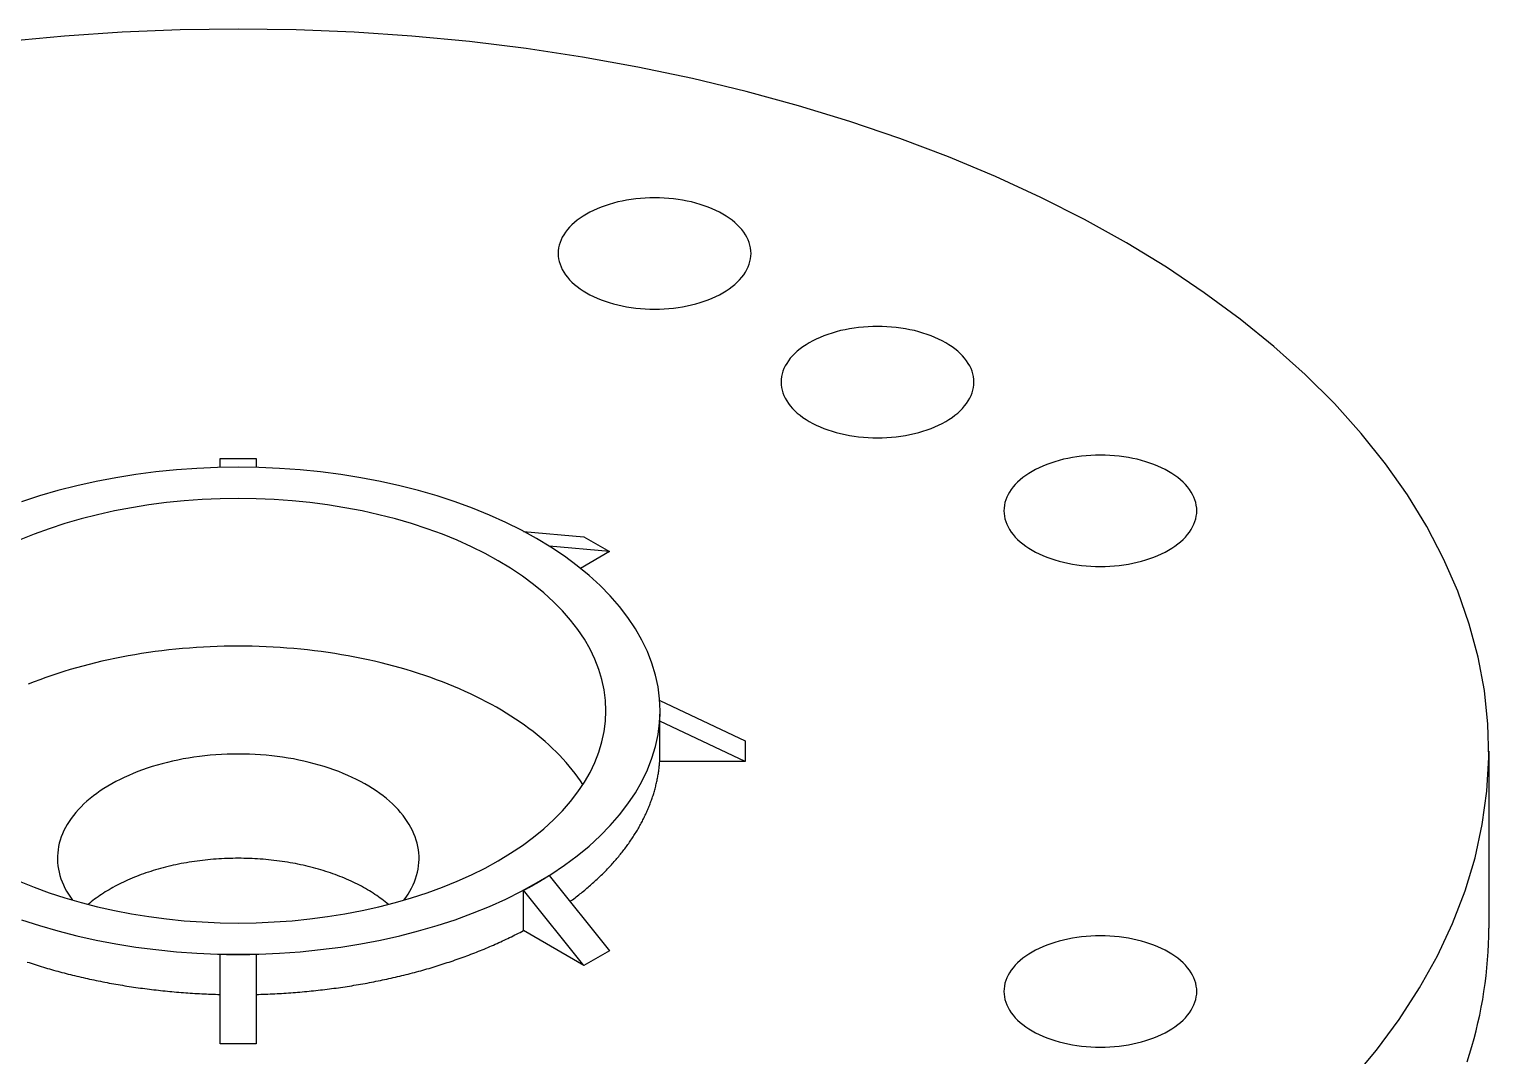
# Model space of a CAD drawing. Extents: x 1.65 to 3.9, y 4.02 to 6.12.
# Drawn here: x 3.4227 to 3.8994, y 5.6748 to 6.0102 of the extents above; entities that cross this region are included whole.
import ezdxf

# ---------------------------------------------------------------- set-up
doc = ezdxf.new("R2010")
doc.units = 0
doc.layers.add('VISIBLE_EDGES_ANSI_', color=7, linetype='CONTINUOUS')

msp = doc.modelspace()

# ---------------------------------------------------------------- linework, layer by layer
at = {"layer": 'VISIBLE_EDGES_ANSI_'}
for p, q in [((3.48506, 5.86698), (3.48506, 5.86994)), ((3.48506, 5.86994), (3.49687, 5.86994)), ((3.49687, 5.86994), (3.49687, 5.86698)), ((3.58415, 5.84611), (3.6039, 5.84434)), ((3.61225, 5.83952), (3.5925, 5.84129)), ((3.6039, 5.84434), (3.61225, 5.83952)), ((3.61225, 5.83952), (3.60274, 5.83403)), ((3.62864, 5.7909), (3.65658, 5.77773)), ((3.65658, 5.77091), (3.62864, 5.78408)), ((3.62864, 5.77091), (3.62864, 5.78408)), ((3.62876, 5.7875), (3.62876, 5.78743)), ((3.65658, 5.77773), (3.65658, 5.77091)), ((3.89943, 5.77432), (3.89943, 5.71646)), ((3.65658, 5.77091), (3.62864, 5.77091)), ((3.59249, 5.7337), (3.61225, 5.70912)), ((3.58414, 5.71571), (3.58414, 5.72888)), ((3.6039, 5.7043), (3.58414, 5.72888)), ((3.6039, 5.7043), (3.58414, 5.71571)), ((3.48506, 5.6787), (3.48506, 5.70801)), ((3.49687, 5.70801), (3.49687, 5.6787)), ((3.61225, 5.70912), (3.6039, 5.7043)), ((3.49687, 5.6787), (3.48506, 5.6787))]:
    msp.add_line(p, q, dxfattribs=at)
for points in [[(3.85448, 5.66677, 0), (3.86274, 5.67663, 0), (3.87019, 5.6867, 0), (3.87683, 5.69697, 0), (3.88264, 5.7074, 0), (3.8876, 5.71797, 0), (3.89171, 5.72867, 0), (3.89495, 5.73947, 0), (3.89731, 5.75034, 0), (3.89881, 5.76126, 0), (3.89942, 5.77221, 0), (3.89914, 5.78317, 0), (3.89799, 5.7941, 0), (3.89596, 5.80499, 0), (3.89306, 5.81582, 0), (3.88928, 5.82656, 0), (3.88465, 5.83718, 0), (3.87917, 5.84767, 0), (3.87285, 5.858, 0), (3.86571, 5.86815, 0), (3.85775, 5.8781, 0), (3.84901, 5.88783, 0), (3.83949, 5.8973, 0), (3.82922, 5.90652, 0), (3.81822, 5.91545, 0), (3.80651, 5.92407, 0), (3.79413, 5.93237, 0), (3.78108, 5.94033, 0), (3.76742, 5.94793, 0), (3.75315, 5.95515, 0), (3.73832, 5.96199, 0), (3.72296, 5.96842, 0), (3.70709, 5.97443, 0), (3.69076, 5.98001, 0), (3.674, 5.98515, 0), (3.65684, 5.98983, 0), (3.63932, 5.99404, 0), (3.62149, 5.99778, 0), (3.60337, 6.00104, 0), (3.58501, 6.00381, 0), (3.56645, 6.00609, 0), (3.54772, 6.00786, 0), (3.52887, 6.00913, 0), (3.50994, 6.00989, 0), (3.49097, 6.01015, 0), (3.472, 6.00989, 0), (3.45306, 6.00913, 0), (3.43422, 6.00786, 0), (3.41549, 6.00609, 0)], [(3.59546, 5.9369, 0), (3.5955, 5.936, 0), (3.59562, 5.93511, 0), (3.5958, 5.93423, 0), (3.59607, 5.93335, 0), (3.59641, 5.93248, 0), (3.59682, 5.93162, 0), (3.59731, 5.93077, 0), (3.59786, 5.92994, 0), (3.59849, 5.92912, 0), (3.59918, 5.92832, 0), (3.59995, 5.92755, 0), (3.60077, 5.92679, 0), (3.60166, 5.92606, 0), (3.60261, 5.92536, 0), (3.60362, 5.92468, 0), (3.60469, 5.92404, 0), (3.60581, 5.92342, 0), (3.60698, 5.92284, 0), (3.6082, 5.92229, 0), (3.60946, 5.92178, 0), (3.61077, 5.9213, 0), (3.61211, 5.92086, 0), (3.61349, 5.92046, 0), (3.61491, 5.9201, 0), (3.61635, 5.91977, 0), (3.61782, 5.91949, 0), (3.61931, 5.91926, 0), (3.62082, 5.91906, 0), (3.62234, 5.91891, 0), (3.62387, 5.9188, 0), (3.62541, 5.91873, 0), (3.62696, 5.91871, 0), (3.62851, 5.91873, 0), (3.63005, 5.9188, 0), (3.63158, 5.91891, 0), (3.6331, 5.91906, 0), (3.63461, 5.91926, 0), (3.6361, 5.91949, 0), (3.63757, 5.91977, 0), (3.63901, 5.9201, 0), (3.64043, 5.92046, 0), (3.64181, 5.92086, 0), (3.64315, 5.9213, 0), (3.64446, 5.92178, 0), (3.64572, 5.92229, 0), (3.64694, 5.92284, 0), (3.64811, 5.92342, 0), (3.64923, 5.92404, 0), (3.6503, 5.92468, 0), (3.65131, 5.92536, 0), (3.65226, 5.92606, 0), (3.65315, 5.92679, 0), (3.65398, 5.92755, 0), (3.65474, 5.92832, 0), (3.65543, 5.92912, 0), (3.65606, 5.92994, 0), (3.65662, 5.93077, 0), (3.6571, 5.93162, 0), (3.65751, 5.93248, 0), (3.65785, 5.93335, 0), (3.65812, 5.93423, 0), (3.6583, 5.93511, 0), (3.65842, 5.936, 0), (3.65846, 5.9369, 0), (3.65842, 5.93779, 0), (3.6583, 5.93868, 0), (3.65812, 5.93956, 0), (3.65785, 5.94044, 0), (3.65751, 5.94131, 0), (3.6571, 5.94217, 0), (3.65662, 5.94302, 0), (3.65606, 5.94385, 0), (3.65543, 5.94467, 0), (3.65474, 5.94547, 0), (3.65398, 5.94624, 0), (3.65315, 5.947, 0), (3.65226, 5.94773, 0), (3.65131, 5.94843, 0), (3.6503, 5.94911, 0), (3.64923, 5.94975, 0), (3.64811, 5.95037, 0), (3.64694, 5.95095, 0), (3.64572, 5.9515, 0), (3.64446, 5.95202, 0), (3.64315, 5.95249, 0), (3.64181, 5.95293, 0), (3.64043, 5.95333, 0), (3.63901, 5.9537, 0), (3.63757, 5.95402, 0), (3.6361, 5.9543, 0), (3.63461, 5.95454, 0), (3.6331, 5.95473, 0), (3.63158, 5.95488, 0), (3.63005, 5.95499, 0), (3.62851, 5.95506, 0), (3.62696, 5.95508, 0), (3.62541, 5.95506, 0), (3.62387, 5.95499, 0), (3.62234, 5.95488, 0), (3.62082, 5.95473, 0), (3.61931, 5.95454, 0), (3.61782, 5.9543, 0), (3.61635, 5.95402, 0), (3.61491, 5.9537, 0), (3.61349, 5.95333, 0), (3.61211, 5.95293, 0), (3.61077, 5.95249, 0), (3.60946, 5.95202, 0), (3.6082, 5.9515, 0), (3.60698, 5.95095, 0), (3.60581, 5.95037, 0), (3.60469, 5.94975, 0), (3.60362, 5.94911, 0), (3.60261, 5.94843, 0), (3.60166, 5.94773, 0), (3.60077, 5.947, 0), (3.59995, 5.94624, 0), (3.59918, 5.94547, 0), (3.59849, 5.94467, 0), (3.59786, 5.94385, 0), (3.59731, 5.94302, 0), (3.59682, 5.94217, 0), (3.59641, 5.94131, 0), (3.59607, 5.94044, 0), (3.5958, 5.93956, 0), (3.59562, 5.93868, 0), (3.5955, 5.93779, 0), (3.59546, 5.9369, 0)], [(3.66826, 5.89487, 0), (3.6683, 5.89397, 0), (3.66841, 5.89308, 0), (3.6686, 5.8922, 0), (3.66887, 5.89132, 0), (3.66921, 5.89045, 0), (3.66962, 5.88959, 0), (3.6701, 5.88874, 0), (3.67066, 5.88791, 0), (3.67129, 5.88709, 0), (3.67198, 5.88629, 0), (3.67274, 5.88552, 0), (3.67357, 5.88476, 0), (3.67446, 5.88403, 0), (3.67541, 5.88333, 0), (3.67642, 5.88265, 0), (3.67749, 5.88201, 0), (3.67861, 5.88139, 0), (3.67978, 5.88081, 0), (3.681, 5.88026, 0), (3.68226, 5.87975, 0), (3.68357, 5.87927, 0), (3.68491, 5.87883, 0), (3.68629, 5.87843, 0), (3.68771, 5.87807, 0), (3.68915, 5.87774, 0), (3.69062, 5.87746, 0), (3.69211, 5.87723, 0), (3.69361, 5.87703, 0), (3.69514, 5.87688, 0), (3.69667, 5.87677, 0), (3.69821, 5.8767, 0), (3.69976, 5.87668, 0), (3.7013, 5.8767, 0), (3.70285, 5.87677, 0), (3.70438, 5.87688, 0), (3.7059, 5.87703, 0), (3.70741, 5.87723, 0), (3.7089, 5.87746, 0), (3.71037, 5.87774, 0), (3.71181, 5.87807, 0), (3.71323, 5.87843, 0), (3.71461, 5.87883, 0), (3.71595, 5.87927, 0), (3.71726, 5.87975, 0), (3.71852, 5.88026, 0), (3.71974, 5.88081, 0), (3.72091, 5.88139, 0), (3.72203, 5.88201, 0), (3.7231, 5.88265, 0), (3.72411, 5.88333, 0), (3.72506, 5.88403, 0), (3.72595, 5.88476, 0), (3.72677, 5.88552, 0), (3.72754, 5.88629, 0), (3.72823, 5.88709, 0), (3.72886, 5.88791, 0), (3.72941, 5.88874, 0), (3.7299, 5.88959, 0), (3.73031, 5.89045, 0), (3.73065, 5.89132, 0), (3.73091, 5.8922, 0), (3.7311, 5.89308, 0), (3.73122, 5.89397, 0), (3.73125, 5.89487, 0), (3.73122, 5.89576, 0), (3.7311, 5.89665, 0), (3.73091, 5.89753, 0), (3.73065, 5.89841, 0), (3.73031, 5.89928, 0), (3.7299, 5.90014, 0), (3.72941, 5.90099, 0), (3.72886, 5.90182, 0), (3.72823, 5.90264, 0), (3.72754, 5.90344, 0), (3.72677, 5.90421, 0), (3.72595, 5.90497, 0), (3.72506, 5.9057, 0), (3.72411, 5.9064, 0), (3.7231, 5.90708, 0), (3.72203, 5.90772, 0), (3.72091, 5.90834, 0), (3.71974, 5.90892, 0), (3.71852, 5.90947, 0), (3.71726, 5.90999, 0), (3.71595, 5.91046, 0), (3.71461, 5.9109, 0), (3.71323, 5.9113, 0), (3.71181, 5.91167, 0), (3.71037, 5.91199, 0), (3.7089, 5.91227, 0), (3.70741, 5.91251, 0), (3.7059, 5.9127, 0), (3.70438, 5.91285, 0), (3.70285, 5.91296, 0), (3.7013, 5.91303, 0), (3.69976, 5.91305, 0), (3.69821, 5.91303, 0), (3.69667, 5.91296, 0), (3.69514, 5.91285, 0), (3.69361, 5.9127, 0), (3.69211, 5.91251, 0), (3.69062, 5.91227, 0), (3.68915, 5.91199, 0), (3.68771, 5.91167, 0), (3.68629, 5.9113, 0), (3.68491, 5.9109, 0), (3.68357, 5.91046, 0), (3.68226, 5.90999, 0), (3.681, 5.90947, 0), (3.67978, 5.90892, 0), (3.67861, 5.90834, 0), (3.67749, 5.90772, 0), (3.67642, 5.90708, 0), (3.67541, 5.9064, 0), (3.67446, 5.9057, 0), (3.67357, 5.90497, 0), (3.67274, 5.90421, 0), (3.67198, 5.90344, 0), (3.67129, 5.90264, 0), (3.67066, 5.90182, 0), (3.6701, 5.90099, 0), (3.66962, 5.90014, 0), (3.66921, 5.89928, 0), (3.66887, 5.89841, 0), (3.6686, 5.89753, 0), (3.66841, 5.89665, 0), (3.6683, 5.89576, 0), (3.66826, 5.89487, 0)], [(3.74106, 5.85284, 0), (3.7411, 5.85194, 0), (3.74121, 5.85105, 0), (3.7414, 5.85017, 0), (3.74167, 5.84929, 0), (3.74201, 5.84842, 0), (3.74242, 5.84756, 0), (3.7429, 5.84671, 0), (3.74346, 5.84588, 0), (3.74409, 5.84506, 0), (3.74478, 5.84426, 0), (3.74554, 5.84349, 0), (3.74637, 5.84273, 0), (3.74726, 5.842, 0), (3.74821, 5.8413, 0), (3.74922, 5.84062, 0), (3.75029, 5.83998, 0), (3.75141, 5.83936, 0), (3.75258, 5.83878, 0), (3.7538, 5.83823, 0), (3.75506, 5.83772, 0), (3.75637, 5.83724, 0), (3.75771, 5.8368, 0), (3.75909, 5.8364, 0), (3.7605, 5.83604, 0), (3.76195, 5.83571, 0), (3.76341, 5.83543, 0), (3.7649, 5.8352, 0), (3.76641, 5.835, 0), (3.76794, 5.83485, 0), (3.76947, 5.83474, 0), (3.77101, 5.83467, 0), (3.77256, 5.83465, 0), (3.7741, 5.83467, 0), (3.77564, 5.83474, 0), (3.77718, 5.83485, 0), (3.7787, 5.835, 0), (3.78021, 5.8352, 0), (3.7817, 5.83543, 0), (3.78317, 5.83571, 0), (3.78461, 5.83604, 0), (3.78602, 5.8364, 0), (3.7874, 5.8368, 0), (3.78875, 5.83724, 0), (3.79006, 5.83772, 0), (3.79132, 5.83823, 0), (3.79254, 5.83878, 0), (3.79371, 5.83936, 0), (3.79483, 5.83998, 0), (3.79589, 5.84062, 0), (3.7969, 5.8413, 0), (3.79786, 5.842, 0), (3.79875, 5.84273, 0), (3.79957, 5.84349, 0), (3.80033, 5.84426, 0), (3.80103, 5.84506, 0), (3.80166, 5.84588, 0), (3.80221, 5.84671, 0), (3.8027, 5.84756, 0), (3.80311, 5.84842, 0), (3.80345, 5.84929, 0), (3.80371, 5.85017, 0), (3.8039, 5.85105, 0), (3.80402, 5.85194, 0), (3.80405, 5.85284, 0), (3.80402, 5.85373, 0), (3.8039, 5.85462, 0), (3.80371, 5.8555, 0), (3.80345, 5.85638, 0), (3.80311, 5.85725, 0), (3.8027, 5.85811, 0), (3.80221, 5.85896, 0), (3.80166, 5.85979, 0), (3.80103, 5.86061, 0), (3.80033, 5.86141, 0), (3.79957, 5.86218, 0), (3.79875, 5.86294, 0), (3.79786, 5.86367, 0), (3.7969, 5.86437, 0), (3.79589, 5.86505, 0), (3.79483, 5.86569, 0), (3.79371, 5.86631, 0), (3.79254, 5.86689, 0), (3.79132, 5.86744, 0), (3.79006, 5.86796, 0), (3.78875, 5.86843, 0), (3.7874, 5.86887, 0), (3.78602, 5.86927, 0), (3.78461, 5.86964, 0), (3.78317, 5.86996, 0), (3.7817, 5.87024, 0), (3.78021, 5.87047, 0), (3.7787, 5.87067, 0), (3.77718, 5.87082, 0), (3.77564, 5.87093, 0), (3.7741, 5.871, 0), (3.77256, 5.87102, 0), (3.77101, 5.871, 0), (3.76947, 5.87093, 0), (3.76794, 5.87082, 0), (3.76641, 5.87067, 0), (3.7649, 5.87047, 0), (3.76341, 5.87024, 0), (3.76195, 5.86996, 0), (3.7605, 5.86964, 0), (3.75909, 5.86927, 0), (3.75771, 5.86887, 0), (3.75637, 5.86843, 0), (3.75506, 5.86796, 0), (3.7538, 5.86744, 0), (3.75258, 5.86689, 0), (3.75141, 5.86631, 0), (3.75029, 5.86569, 0), (3.74922, 5.86505, 0), (3.74821, 5.86437, 0), (3.74726, 5.86367, 0), (3.74637, 5.86294, 0), (3.74554, 5.86218, 0), (3.74478, 5.86141, 0), (3.74409, 5.86061, 0), (3.74346, 5.85979, 0), (3.7429, 5.85896, 0), (3.74242, 5.85811, 0), (3.74201, 5.85725, 0), (3.74167, 5.85638, 0), (3.7414, 5.8555, 0), (3.74121, 5.85462, 0), (3.7411, 5.85373, 0), (3.74106, 5.85284, 0)], [(3.42013, 5.71926, 0), (3.42601, 5.71734, 0), (3.43205, 5.71558, 0), (3.43824, 5.714, 0), (3.44455, 5.71259, 0), (3.45097, 5.71137, 0), (3.45749, 5.71033, 0), (3.46408, 5.70947, 0), (3.47075, 5.7088, 0), (3.47746, 5.70833, 0), (3.48421, 5.70804, 0), (3.49097, 5.70794, 0), (3.49773, 5.70804, 0), (3.50447, 5.70833, 0), (3.51119, 5.7088, 0), (3.51785, 5.70947, 0), (3.52445, 5.71033, 0), (3.53097, 5.71137, 0), (3.53739, 5.71259, 0), (3.5437, 5.714, 0), (3.54988, 5.71558, 0), (3.55592, 5.71734, 0), (3.56181, 5.71926, 0), (3.56752, 5.72135, 0), (3.57305, 5.7236, 0), (3.57838, 5.726, 0), (3.58351, 5.72855, 0), (3.5884, 5.73125, 0), (3.59307, 5.73407, 0), (3.59748, 5.73703, 0), (3.60165, 5.74011, 0), (3.60554, 5.7433, 0), (3.60916, 5.7466, 0), (3.61249, 5.75, 0), (3.61553, 5.75349, 0), (3.61827, 5.75705, 0), (3.62071, 5.7607, 0), (3.62283, 5.76441, 0), (3.62463, 5.76817, 0), (3.62611, 5.77198, 0), (3.62727, 5.77583, 0), (3.6281, 5.7797, 0), (3.6286, 5.7836, 0), (3.62876, 5.7875, 0), (3.6286, 5.7914, 0), (3.6281, 5.7953, 0), (3.62727, 5.79917, 0), (3.62611, 5.80302, 0), (3.62463, 5.80683, 0), (3.62283, 5.81059, 0), (3.62071, 5.8143, 0), (3.61827, 5.81794, 0), (3.61553, 5.82151, 0), (3.61249, 5.825, 0), (3.60916, 5.8284, 0), (3.60554, 5.8317, 0), (3.60165, 5.83489, 0), (3.59748, 5.83797, 0), (3.59307, 5.84093, 0), (3.5884, 5.84375, 0), (3.58351, 5.84645, 0), (3.57838, 5.849, 0), (3.57305, 5.8514, 0), (3.56752, 5.85365, 0), (3.56181, 5.85574, 0), (3.55592, 5.85766, 0), (3.54988, 5.85942, 0), (3.5437, 5.861, 0), (3.53739, 5.86241, 0), (3.53097, 5.86363, 0), (3.52445, 5.86467, 0), (3.51785, 5.86553, 0), (3.51119, 5.86619, 0), (3.50447, 5.86667, 0), (3.49773, 5.86696, 0), (3.49097, 5.86706, 0), (3.48421, 5.86696, 0), (3.47746, 5.86667, 0), (3.47075, 5.86619, 0), (3.46408, 5.86553, 0), (3.45749, 5.86467, 0), (3.45097, 5.86363, 0), (3.44455, 5.86241, 0), (3.43824, 5.861, 0), (3.43205, 5.85942, 0), (3.42601, 5.85766, 0), (3.42013, 5.85574, 0)], [(3.41944, 5.73182, 0), (3.42426, 5.72986, 0), (3.42923, 5.72804, 0), (3.43436, 5.72636, 0), (3.43963, 5.72483, 0), (3.44502, 5.72345, 0), (3.45051, 5.72222, 0), (3.45611, 5.72116, 0), (3.46179, 5.72025, 0), (3.46754, 5.7195, 0), (3.47335, 5.71892, 0), (3.4792, 5.71851, 0), (3.48508, 5.71826, 0), (3.49097, 5.71817, 0), (3.49686, 5.71826, 0), (3.50274, 5.71851, 0), (3.50859, 5.71892, 0), (3.51439, 5.7195, 0), (3.52014, 5.72025, 0), (3.52582, 5.72116, 0), (3.53142, 5.72222, 0), (3.53692, 5.72345, 0), (3.54231, 5.72483, 0), (3.54757, 5.72636, 0), (3.5527, 5.72804, 0), (3.55768, 5.72986, 0), (3.5625, 5.73182, 0), (3.56714, 5.73391, 0), (3.57161, 5.73613, 0), (3.57588, 5.73848, 0), (3.57994, 5.74094, 0), (3.58379, 5.74352, 0), (3.58742, 5.7462, 0), (3.59081, 5.74898, 0), (3.59396, 5.75186, 0), (3.59687, 5.75482, 0), (3.59952, 5.75786, 0), (3.60191, 5.76097, 0), (3.60403, 5.76414, 0), (3.60588, 5.76738, 0), (3.60745, 5.77065, 0), (3.60874, 5.77397, 0), (3.60975, 5.77733, 0), (3.61047, 5.7807, 0), (3.6109, 5.7841, 0), (3.61105, 5.7875, 0), (3.6109, 5.7909, 0), (3.61047, 5.7943, 0), (3.60975, 5.79767, 0), (3.60874, 5.80102, 0), (3.60745, 5.80434, 0), (3.60588, 5.80762, 0), (3.60403, 5.81086, 0), (3.60191, 5.81403, 0), (3.59952, 5.81714, 0), (3.59687, 5.82018, 0), (3.59396, 5.82314, 0), (3.59081, 5.82602, 0), (3.58742, 5.8288, 0), (3.58379, 5.83148, 0), (3.57994, 5.83406, 0), (3.57588, 5.83652, 0), (3.57161, 5.83887, 0), (3.56714, 5.84109, 0), (3.5625, 5.84318, 0), (3.55768, 5.84514, 0), (3.5527, 5.84696, 0), (3.54757, 5.84864, 0), (3.54231, 5.85017, 0), (3.53692, 5.85155, 0), (3.53142, 5.85277, 0), (3.52582, 5.85384, 0), (3.52014, 5.85475, 0), (3.51439, 5.8555, 0), (3.50859, 5.85608, 0), (3.50274, 5.85649, 0), (3.49686, 5.85674, 0), (3.49097, 5.85683, 0), (3.48508, 5.85674, 0), (3.4792, 5.85649, 0), (3.47335, 5.85608, 0), (3.46754, 5.8555, 0), (3.46179, 5.85475, 0), (3.45611, 5.85384, 0), (3.45051, 5.85277, 0), (3.44502, 5.85155, 0), (3.43963, 5.85017, 0), (3.43436, 5.84864, 0), (3.42923, 5.84696, 0), (3.42426, 5.84514, 0), (3.41944, 5.84318, 0)], [(3.60355, 5.76339, 0), (3.60274, 5.76462, 0), (3.60188, 5.76584, 0), (3.60099, 5.76705, 0), (3.60006, 5.76825, 0), (3.59908, 5.76945, 0), (3.59807, 5.77063, 0), (3.59702, 5.77179, 0), (3.59593, 5.77295, 0), (3.59481, 5.7741, 0), (3.59364, 5.77523, 0), (3.59244, 5.77635, 0), (3.5912, 5.77745, 0), (3.58993, 5.77855, 0), (3.58862, 5.77962, 0), (3.58728, 5.78069, 0), (3.5859, 5.78174, 0), (3.58448, 5.78277, 0), (3.58303, 5.78379, 0), (3.58155, 5.78479, 0), (3.58004, 5.78577, 0), (3.5785, 5.78674, 0), (3.57692, 5.78769, 0), (3.57531, 5.78863, 0), (3.57367, 5.78954, 0), (3.572, 5.79044, 0), (3.57031, 5.79132, 0), (3.56858, 5.79218, 0), (3.56682, 5.79302, 0), (3.56504, 5.79385, 0), (3.56324, 5.79465, 0), (3.5614, 5.79543, 0), (3.55954, 5.79619, 0), (3.55766, 5.79693, 0), (3.55575, 5.79766, 0), (3.55382, 5.79835, 0), (3.55186, 5.79903, 0), (3.54988, 5.79969, 0), (3.54789, 5.80033, 0), (3.54587, 5.80094, 0), (3.54383, 5.80153, 0), (3.54177, 5.8021, 0), (3.5397, 5.80264, 0), (3.5376, 5.80317, 0), (3.53549, 5.80367, 0), (3.53337, 5.80414, 0), (3.53123, 5.8046, 0), (3.52907, 5.80503, 0), (3.5269, 5.80543, 0), (3.52472, 5.80581, 0), (3.52252, 5.80617, 0), (3.52032, 5.80651, 0), (3.5181, 5.80682, 0), (3.51587, 5.8071, 0), (3.51364, 5.80736, 0), (3.51139, 5.8076, 0), (3.50914, 5.80781, 0), (3.50689, 5.808, 0), (3.50462, 5.80816, 0), (3.50235, 5.8083, 0), (3.50008, 5.80841, 0), (3.49781, 5.8085, 0), (3.49553, 5.80856, 0), (3.49325, 5.8086, 0), (3.49097, 5.80861, 0), (3.48869, 5.8086, 0), (3.48641, 5.80856, 0), (3.48413, 5.8085, 0), (3.48185, 5.80841, 0), (3.47958, 5.8083, 0), (3.47731, 5.80816, 0), (3.47505, 5.808, 0), (3.47279, 5.80781, 0), (3.47054, 5.8076, 0), (3.4683, 5.80736, 0), (3.46606, 5.8071, 0), (3.46383, 5.80682, 0), (3.46162, 5.80651, 0), (3.45941, 5.80617, 0), (3.45722, 5.80581, 0), (3.45503, 5.80543, 0), (3.45286, 5.80503, 0), (3.45071, 5.8046, 0), (3.44857, 5.80414, 0), (3.44644, 5.80367, 0), (3.44433, 5.80317, 0), (3.44224, 5.80264, 0), (3.44016, 5.8021, 0), (3.4381, 5.80153, 0), (3.43607, 5.80094, 0), (3.43405, 5.80033, 0), (3.43205, 5.79969, 0), (3.43007, 5.79903, 0), (3.42812, 5.79835, 0), (3.42619, 5.79766, 0), (3.42428, 5.79693, 0), (3.42239, 5.79619, 0)], [(3.62864, 5.78408, 0), (3.62864, 5.78411, 0), (3.62864, 5.78414, 0), (3.62864, 5.78416, 0), (3.62864, 5.78419, 0), (3.62865, 5.78421, 0), (3.62865, 5.78424, 0), (3.62865, 5.78426, 0), (3.62865, 5.78429, 0), (3.62865, 5.78432, 0), (3.62866, 5.78434, 0), (3.62866, 5.78437, 0), (3.62866, 5.78439, 0), (3.62866, 5.78442, 0), (3.62866, 5.78445, 0), (3.62866, 5.78447, 0), (3.62867, 5.7845, 0), (3.62867, 5.78452, 0), (3.62867, 5.78455, 0), (3.62867, 5.78457, 0), (3.62867, 5.7846, 0), (3.62867, 5.78463, 0), (3.62868, 5.78465, 0), (3.62868, 5.78468, 0), (3.62868, 5.7847, 0), (3.62868, 5.78473, 0), (3.62868, 5.78476, 0), (3.62868, 5.78478, 0), (3.62869, 5.78481, 0), (3.62869, 5.78483, 0), (3.62869, 5.78486, 0), (3.62869, 5.78488, 0), (3.62869, 5.78491, 0), (3.62869, 5.78494, 0), (3.62869, 5.78496, 0), (3.6287, 5.78499, 0), (3.6287, 5.78501, 0), (3.6287, 5.78504, 0), (3.6287, 5.78507, 0), (3.6287, 5.78509, 0), (3.6287, 5.78512, 0), (3.6287, 5.78514, 0), (3.62871, 5.78517, 0), (3.62871, 5.7852, 0), (3.62871, 5.78522, 0), (3.62871, 5.78525, 0), (3.62871, 5.78527, 0), (3.62871, 5.7853, 0), (3.62871, 5.78533, 0), (3.62871, 5.78535, 0), (3.62872, 5.78538, 0), (3.62872, 5.7854, 0), (3.62872, 5.78543, 0), (3.62872, 5.78546, 0), (3.62872, 5.78548, 0), (3.62872, 5.78551, 0), (3.62872, 5.78554, 0), (3.62872, 5.78556, 0), (3.62872, 5.78559, 0), (3.62873, 5.78561, 0), (3.62873, 5.78564, 0), (3.62873, 5.78567, 0), (3.62873, 5.78569, 0), (3.62873, 5.78572, 0), (3.62873, 5.78574, 0), (3.62873, 5.78577, 0), (3.62873, 5.7858, 0), (3.62873, 5.78582, 0), (3.62873, 5.78585, 0), (3.62874, 5.78588, 0), (3.62874, 5.7859, 0), (3.62874, 5.78593, 0), (3.62874, 5.78595, 0), (3.62874, 5.78598, 0), (3.62874, 5.78601, 0), (3.62874, 5.78603, 0), (3.62874, 5.78606, 0), (3.62874, 5.78609, 0), (3.62874, 5.78611, 0), (3.62874, 5.78614, 0), (3.62874, 5.78616, 0), (3.62875, 5.78619, 0), (3.62875, 5.78622, 0), (3.62875, 5.78624, 0), (3.62875, 5.78627, 0), (3.62875, 5.7863, 0), (3.62875, 5.78632, 0), (3.62875, 5.78635, 0), (3.62875, 5.78637, 0), (3.62875, 5.7864, 0), (3.62875, 5.78643, 0), (3.62875, 5.78645, 0), (3.62875, 5.78648, 0), (3.62875, 5.78651, 0), (3.62875, 5.78653, 0), (3.62875, 5.78656, 0), (3.62875, 5.78659, 0), (3.62876, 5.78661, 0), (3.62876, 5.78664, 0), (3.62876, 5.78667, 0), (3.62876, 5.78669, 0), (3.62876, 5.78672, 0), (3.62876, 5.78674, 0), (3.62876, 5.78677, 0), (3.62876, 5.7868, 0), (3.62876, 5.78682, 0), (3.62876, 5.78685, 0), (3.62876, 5.78688, 0), (3.62876, 5.7869, 0), (3.62876, 5.78693, 0), (3.62876, 5.78696, 0), (3.62876, 5.78698, 0), (3.62876, 5.78701, 0), (3.62876, 5.78704, 0), (3.62876, 5.78706, 0), (3.62876, 5.78709, 0), (3.62876, 5.78712, 0), (3.62876, 5.78714, 0), (3.62876, 5.78717, 0), (3.62876, 5.7872, 0), (3.62876, 5.78722, 0), (3.62876, 5.78725, 0), (3.62876, 5.78728, 0), (3.62876, 5.7873, 0), (3.62876, 5.78733, 0), (3.62876, 5.78735, 0), (3.62876, 5.78738, 0), (3.62876, 5.78741, 0), (3.62876, 5.78743, 0)], [(3.54506, 5.72561, 0), (3.54577, 5.72658, 0), (3.54643, 5.72757, 0), (3.54703, 5.72857, 0), (3.54758, 5.72957, 0), (3.54807, 5.73059, 0), (3.54851, 5.73162, 0), (3.54889, 5.73265, 0), (3.54922, 5.73369, 0), (3.54949, 5.73473, 0), (3.54971, 5.73578, 0), (3.54987, 5.73684, 0), (3.54997, 5.73789, 0), (3.55002, 5.73895, 0), (3.55001, 5.74, 0), (3.54994, 5.74106, 0), (3.54982, 5.74211, 0), (3.54964, 5.74317, 0), (3.5494, 5.74421, 0), (3.54911, 5.74526, 0), (3.54876, 5.74629, 0), (3.54836, 5.74732, 0), (3.5479, 5.74835, 0), (3.54738, 5.74936, 0), (3.54681, 5.75037, 0), (3.54619, 5.75136, 0), (3.54552, 5.75234, 0), (3.54479, 5.75331, 0), (3.54401, 5.75427, 0), (3.54318, 5.75521, 0), (3.5423, 5.75614, 0), (3.54137, 5.75705, 0), (3.5404, 5.75794, 0), (3.53937, 5.75881, 0), (3.5383, 5.75967, 0), (3.53718, 5.76051, 0), (3.53602, 5.76132, 0), (3.53482, 5.76212, 0), (3.53357, 5.76289, 0), (3.53228, 5.76364, 0), (3.53095, 5.76437, 0), (3.52959, 5.76508, 0), (3.52818, 5.76575, 0), (3.52675, 5.76641, 0), (3.52527, 5.76703, 0), (3.52377, 5.76763, 0), (3.52223, 5.76821, 0), (3.52066, 5.76875, 0), (3.51907, 5.76927, 0), (3.51744, 5.76976, 0), (3.51579, 5.77022, 0), (3.51412, 5.77065, 0), (3.51243, 5.77105, 0), (3.51071, 5.77141, 0), (3.50898, 5.77175, 0), (3.50723, 5.77206, 0), (3.50546, 5.77233, 0), (3.50368, 5.77258, 0), (3.50189, 5.77279, 0), (3.50008, 5.77297, 0), (3.49827, 5.77312, 0), (3.49645, 5.77323, 0), (3.49463, 5.77331, 0), (3.4928, 5.77336, 0), (3.49097, 5.77338, 0), (3.48914, 5.77336, 0), (3.48731, 5.77331, 0), (3.48548, 5.77323, 0), (3.48367, 5.77312, 0), (3.48185, 5.77297, 0), (3.48005, 5.77279, 0), (3.47826, 5.77258, 0), (3.47647, 5.77233, 0), (3.47471, 5.77206, 0), (3.47296, 5.77175, 0), (3.47122, 5.77141, 0), (3.46951, 5.77105, 0), (3.46781, 5.77065, 0), (3.46614, 5.77022, 0), (3.46449, 5.76976, 0), (3.46287, 5.76927, 0), (3.46127, 5.76875, 0), (3.45971, 5.76821, 0), (3.45817, 5.76763, 0), (3.45666, 5.76703, 0), (3.45519, 5.76641, 0), (3.45375, 5.76575, 0), (3.45235, 5.76508, 0), (3.45098, 5.76437, 0), (3.44965, 5.76364, 0), (3.44837, 5.76289, 0), (3.44712, 5.76212, 0), (3.44591, 5.76132, 0), (3.44475, 5.76051, 0), (3.44364, 5.75967, 0), (3.44256, 5.75881, 0), (3.44154, 5.75794, 0), (3.44056, 5.75705, 0), (3.43963, 5.75614, 0), (3.43875, 5.75521, 0), (3.43792, 5.75427, 0), (3.43714, 5.75331, 0), (3.43642, 5.75234, 0), (3.43574, 5.75136, 0), (3.43512, 5.75037, 0), (3.43455, 5.74936, 0), (3.43404, 5.74835, 0), (3.43358, 5.74732, 0), (3.43317, 5.74629, 0), (3.43283, 5.74526, 0), (3.43253, 5.74421, 0), (3.4323, 5.74317, 0), (3.43212, 5.74211, 0), (3.43199, 5.74106, 0), (3.43193, 5.74, 0), (3.43192, 5.73895, 0), (3.43196, 5.73789, 0), (3.43206, 5.73684, 0), (3.43222, 5.73578, 0), (3.43244, 5.73473, 0), (3.43271, 5.73369, 0), (3.43304, 5.73265, 0), (3.43342, 5.73162, 0), (3.43386, 5.73059, 0), (3.43436, 5.72957, 0), (3.43491, 5.72857, 0), (3.43551, 5.72757, 0), (3.43616, 5.72658, 0), (3.43687, 5.72561, 0)], [(3.59934, 5.72518, 0), (3.59975, 5.72549, 0), (3.60016, 5.72579, 0), (3.60057, 5.7261, 0), (3.60097, 5.72641, 0), (3.60138, 5.72672, 0), (3.60178, 5.72703, 0), (3.60217, 5.72734, 0), (3.60257, 5.72766, 0), (3.60296, 5.72797, 0), (3.60335, 5.72828, 0), (3.60374, 5.7286, 0), (3.60412, 5.72892, 0), (3.6045, 5.72924, 0), (3.60488, 5.72956, 0), (3.60526, 5.72988, 0), (3.60563, 5.7302, 0), (3.606, 5.73052, 0), (3.60637, 5.73084, 0), (3.60673, 5.73117, 0), (3.6071, 5.7315, 0), (3.60745, 5.73182, 0), (3.60781, 5.73215, 0), (3.60817, 5.73248, 0), (3.60852, 5.73281, 0), (3.60887, 5.73314, 0), (3.60921, 5.73347, 0), (3.60955, 5.7338, 0), (3.60989, 5.73414, 0), (3.61023, 5.73447, 0), (3.61057, 5.73481, 0), (3.6109, 5.73514, 0), (3.61123, 5.73548, 0), (3.61155, 5.73582, 0), (3.61187, 5.73616, 0), (3.6122, 5.7365, 0), (3.61251, 5.73684, 0), (3.61283, 5.73718, 0), (3.61314, 5.73752, 0), (3.61345, 5.73787, 0), (3.61375, 5.73821, 0), (3.61406, 5.73856, 0), (3.61436, 5.7389, 0), (3.61465, 5.73925, 0), (3.61495, 5.7396, 0), (3.61524, 5.73995, 0), (3.61553, 5.7403, 0), (3.61581, 5.74065, 0), (3.61609, 5.741, 0), (3.61637, 5.74135, 0), (3.61665, 5.7417, 0), (3.61692, 5.74206, 0), (3.61719, 5.74241, 0), (3.61746, 5.74277, 0), (3.61773, 5.74312, 0), (3.61799, 5.74348, 0), (3.61825, 5.74384, 0), (3.6185, 5.74419, 0), (3.61875, 5.74455, 0), (3.619, 5.74491, 0), (3.61925, 5.74527, 0), (3.61949, 5.74563, 0), (3.61973, 5.74599, 0), (3.61997, 5.74636, 0), (3.6202, 5.74672, 0), (3.62044, 5.74708, 0), (3.62066, 5.74745, 0), (3.62089, 5.74781, 0), (3.62111, 5.74818, 0), (3.62133, 5.74854, 0), (3.62154, 5.74891, 0), (3.62176, 5.74928, 0), (3.62197, 5.74964, 0), (3.62217, 5.75001, 0), (3.62238, 5.75038, 0), (3.62258, 5.75075, 0), (3.62277, 5.75112, 0), (3.62297, 5.75149, 0), (3.62316, 5.75186, 0), (3.62335, 5.75223, 0), (3.62353, 5.75261, 0), (3.62371, 5.75298, 0), (3.62389, 5.75335, 0), (3.62407, 5.75373, 0), (3.62424, 5.7541, 0), (3.62441, 5.75447, 0), (3.62457, 5.75485, 0), (3.62473, 5.75523, 0), (3.62489, 5.7556, 0), (3.62505, 5.75598, 0), (3.6252, 5.75635, 0), (3.62535, 5.75673, 0), (3.6255, 5.75711, 0), (3.62564, 5.75749, 0), (3.62578, 5.75787, 0), (3.62592, 5.75825, 0), (3.62605, 5.75862, 0), (3.62619, 5.759, 0), (3.62631, 5.75938, 0), (3.62644, 5.75977, 0), (3.62656, 5.76015, 0), (3.62668, 5.76053, 0), (3.62679, 5.76091, 0), (3.6269, 5.76129, 0), (3.62701, 5.76167, 0), (3.62712, 5.76205, 0), (3.62722, 5.76244, 0), (3.62732, 5.76282, 0), (3.62741, 5.7632, 0), (3.6275, 5.76359, 0), (3.62759, 5.76397, 0), (3.62768, 5.76435, 0), (3.62776, 5.76474, 0), (3.62784, 5.76512, 0), (3.62791, 5.76551, 0), (3.62799, 5.76589, 0), (3.62806, 5.76628, 0), (3.62812, 5.76666, 0), (3.62819, 5.76705, 0), (3.62825, 5.76743, 0), (3.6283, 5.76782, 0), (3.62836, 5.76821, 0), (3.6284, 5.76859, 0), (3.62845, 5.76898, 0), (3.6285, 5.76936, 0), (3.62854, 5.76975, 0), (3.62857, 5.77014, 0), (3.62861, 5.77052, 0), (3.62864, 5.77091, 0)], [(3.54, 5.72421, 0), (3.53949, 5.72465, 0), (3.53896, 5.72507, 0), (3.53843, 5.72549, 0), (3.53789, 5.72591, 0), (3.53733, 5.72632, 0), (3.53677, 5.72673, 0), (3.53619, 5.72713, 0), (3.53561, 5.72753, 0), (3.53501, 5.72792, 0), (3.5344, 5.72831, 0), (3.53379, 5.72869, 0), (3.53316, 5.72906, 0), (3.53252, 5.72943, 0), (3.53187, 5.7298, 0), (3.53122, 5.73016, 0), (3.53055, 5.73051, 0), (3.52988, 5.73086, 0), (3.52919, 5.7312, 0), (3.5285, 5.73153, 0), (3.5278, 5.73186, 0), (3.52709, 5.73218, 0), (3.52637, 5.7325, 0), (3.52564, 5.73281, 0), (3.5249, 5.73311, 0), (3.52416, 5.73341, 0), (3.52341, 5.7337, 0), (3.52265, 5.73398, 0), (3.52188, 5.73426, 0), (3.52111, 5.73453, 0), (3.52033, 5.73479, 0), (3.51954, 5.73505, 0), (3.51875, 5.7353, 0), (3.51795, 5.73554, 0), (3.51714, 5.73577, 0), (3.51633, 5.736, 0), (3.51551, 5.73622, 0), (3.51468, 5.73643, 0), (3.51385, 5.73664, 0), (3.51301, 5.73684, 0), (3.51217, 5.73703, 0), (3.51133, 5.73721, 0), (3.51048, 5.73739, 0), (3.50962, 5.73756, 0), (3.50876, 5.73772, 0), (3.5079, 5.73787, 0), (3.50703, 5.73802, 0), (3.50616, 5.73816, 0), (3.50528, 5.73829, 0), (3.50441, 5.73841, 0), (3.50352, 5.73852, 0), (3.50264, 5.73863, 0), (3.50175, 5.73873, 0), (3.50086, 5.73882, 0), (3.49997, 5.7389, 0), (3.49908, 5.73898, 0), (3.49818, 5.73905, 0), (3.49728, 5.73911, 0), (3.49638, 5.73916, 0), (3.49548, 5.7392, 0), (3.49458, 5.73924, 0), (3.49368, 5.73927, 0), (3.49277, 5.73929, 0), (3.49187, 5.7393, 0), (3.49097, 5.7393, 0), (3.49006, 5.7393, 0), (3.48916, 5.73929, 0), (3.48826, 5.73927, 0), (3.48735, 5.73924, 0), (3.48645, 5.7392, 0), (3.48555, 5.73916, 0), (3.48465, 5.73911, 0), (3.48376, 5.73905, 0), (3.48286, 5.73898, 0), (3.48196, 5.7389, 0), (3.48107, 5.73882, 0), (3.48018, 5.73873, 0), (3.4793, 5.73863, 0), (3.47841, 5.73852, 0), (3.47753, 5.73841, 0), (3.47665, 5.73829, 0), (3.47578, 5.73816, 0), (3.4749, 5.73802, 0), (3.47404, 5.73787, 0), (3.47317, 5.73772, 0), (3.47231, 5.73756, 0), (3.47146, 5.73739, 0), (3.47061, 5.73721, 0), (3.46976, 5.73703, 0), (3.46892, 5.73684, 0), (3.46808, 5.73664, 0), (3.46725, 5.73643, 0), (3.46643, 5.73622, 0), (3.46561, 5.736, 0), (3.4648, 5.73577, 0), (3.46399, 5.73554, 0), (3.46319, 5.7353, 0), (3.46239, 5.73505, 0), (3.46161, 5.73479, 0), (3.46083, 5.73453, 0), (3.46005, 5.73426, 0), (3.45929, 5.73398, 0), (3.45853, 5.7337, 0), (3.45778, 5.73341, 0), (3.45703, 5.73311, 0), (3.4563, 5.73281, 0), (3.45557, 5.7325, 0), (3.45485, 5.73218, 0), (3.45414, 5.73186, 0), (3.45344, 5.73153, 0), (3.45274, 5.7312, 0), (3.45206, 5.73086, 0), (3.45138, 5.73051, 0), (3.45072, 5.73016, 0), (3.45006, 5.7298, 0), (3.44941, 5.72943, 0), (3.44878, 5.72906, 0), (3.44815, 5.72869, 0), (3.44753, 5.72831, 0), (3.44692, 5.72792, 0), (3.44633, 5.72753, 0), (3.44574, 5.72713, 0), (3.44517, 5.72673, 0), (3.4446, 5.72632, 0), (3.44405, 5.72591, 0), (3.4435, 5.72549, 0), (3.44297, 5.72507, 0), (3.44245, 5.72465, 0), (3.44194, 5.72421, 0)], [(3.58414, 5.72888, 0), (3.58421, 5.72891, 0), (3.58427, 5.72895, 0), (3.58434, 5.72898, 0), (3.58441, 5.72902, 0), (3.58448, 5.72905, 0), (3.58455, 5.72909, 0), (3.58461, 5.72912, 0), (3.58468, 5.72916, 0), (3.58475, 5.72919, 0), (3.58482, 5.72923, 0), (3.58488, 5.72926, 0), (3.58495, 5.72929, 0), (3.58502, 5.72933, 0), (3.58509, 5.72936, 0), (3.58515, 5.7294, 0), (3.58522, 5.72943, 0), (3.58529, 5.72947, 0), (3.58536, 5.7295, 0), (3.58542, 5.72954, 0), (3.58549, 5.72957, 0), (3.58556, 5.72961, 0), (3.58562, 5.72965, 0), (3.58569, 5.72968, 0), (3.58576, 5.72972, 0), (3.58582, 5.72975, 0), (3.58589, 5.72979, 0), (3.58596, 5.72982, 0), (3.58603, 5.72986, 0), (3.58609, 5.72989, 0), (3.58616, 5.72993, 0), (3.58623, 5.72997, 0), (3.58629, 5.73, 0), (3.58636, 5.73004, 0), (3.58643, 5.73007, 0), (3.58649, 5.73011, 0), (3.58656, 5.73015, 0), (3.58663, 5.73018, 0), (3.58669, 5.73022, 0), (3.58676, 5.73026, 0), (3.58682, 5.73029, 0), (3.58689, 5.73033, 0), (3.58696, 5.73036, 0), (3.58702, 5.7304, 0), (3.58709, 5.73044, 0), (3.58716, 5.73047, 0), (3.58722, 5.73051, 0), (3.58729, 5.73055, 0), (3.58735, 5.73058, 0), (3.58742, 5.73062, 0), (3.58749, 5.73066, 0), (3.58755, 5.73069, 0), (3.58762, 5.73073, 0), (3.58768, 5.73077, 0), (3.58775, 5.73081, 0), (3.58781, 5.73084, 0), (3.58788, 5.73088, 0), (3.58795, 5.73092, 0), (3.58801, 5.73095, 0), (3.58808, 5.73099, 0), (3.58814, 5.73103, 0), (3.58821, 5.73107, 0), (3.58827, 5.7311, 0), (3.58834, 5.73114, 0), (3.5884, 5.73118, 0), (3.58847, 5.73122, 0), (3.58853, 5.73126, 0), (3.5886, 5.73129, 0), (3.58866, 5.73133, 0), (3.58873, 5.73137, 0), (3.58879, 5.73141, 0), (3.58886, 5.73145, 0), (3.58892, 5.73148, 0), (3.58899, 5.73152, 0), (3.58905, 5.73156, 0), (3.58912, 5.7316, 0), (3.58918, 5.73164, 0), (3.58925, 5.73167, 0), (3.58931, 5.73171, 0), (3.58938, 5.73175, 0), (3.58944, 5.73179, 0), (3.58951, 5.73183, 0), (3.58957, 5.73187, 0), (3.58964, 5.73191, 0), (3.5897, 5.73194, 0), (3.58976, 5.73198, 0), (3.58983, 5.73202, 0), (3.58989, 5.73206, 0), (3.58996, 5.7321, 0), (3.59002, 5.73214, 0), (3.59009, 5.73218, 0), (3.59015, 5.73222, 0), (3.59021, 5.73226, 0), (3.59028, 5.7323, 0), (3.59034, 5.73233, 0), (3.59041, 5.73237, 0), (3.59047, 5.73241, 0), (3.59053, 5.73245, 0), (3.5906, 5.73249, 0), (3.59066, 5.73253, 0), (3.59072, 5.73257, 0), (3.59079, 5.73261, 0), (3.59085, 5.73265, 0), (3.59092, 5.73269, 0), (3.59098, 5.73273, 0), (3.59104, 5.73277, 0), (3.59111, 5.73281, 0), (3.59117, 5.73285, 0), (3.59123, 5.73289, 0), (3.5913, 5.73293, 0), (3.59136, 5.73297, 0), (3.59142, 5.73301, 0), (3.59149, 5.73305, 0), (3.59155, 5.73309, 0), (3.59161, 5.73313, 0), (3.59167, 5.73317, 0), (3.59174, 5.73321, 0), (3.5918, 5.73325, 0), (3.59186, 5.73329, 0), (3.59193, 5.73333, 0), (3.59199, 5.73338, 0), (3.59205, 5.73342, 0), (3.59211, 5.73346, 0), (3.59218, 5.7335, 0), (3.59224, 5.73354, 0), (3.5923, 5.73358, 0), (3.59236, 5.73362, 0), (3.59243, 5.73366, 0), (3.59249, 5.7337, 0)], [(3.89236, 5.67277, 0), (3.89317, 5.67532, 0), (3.89392, 5.67786, 0), (3.89463, 5.68042, 0), (3.89529, 5.68297, 0), (3.8959, 5.68553, 0), (3.89647, 5.6881, 0), (3.89698, 5.69066, 0), (3.89745, 5.69323, 0), (3.89786, 5.69581, 0), (3.89823, 5.69838, 0), (3.89855, 5.70096, 0), (3.89882, 5.70354, 0), (3.89904, 5.70612, 0), (3.89921, 5.70871, 0), (3.89933, 5.71129, 0), (3.89941, 5.71387, 0), (3.89943, 5.71646, 0)], [(3.49687, 5.69484, 0), (3.49763, 5.69486, 0), (3.49838, 5.69488, 0), (3.49913, 5.6949, 0), (3.49988, 5.69493, 0), (3.50063, 5.69496, 0), (3.50138, 5.69499, 0), (3.50213, 5.69503, 0), (3.50289, 5.69506, 0), (3.50364, 5.6951, 0), (3.50439, 5.69514, 0), (3.50513, 5.69519, 0), (3.50588, 5.69523, 0), (3.50663, 5.69528, 0), (3.50738, 5.69533, 0), (3.50813, 5.69538, 0), (3.50888, 5.69544, 0), (3.50962, 5.6955, 0), (3.51037, 5.69556, 0), (3.51111, 5.69562, 0), (3.51186, 5.69568, 0), (3.5126, 5.69575, 0), (3.51335, 5.69582, 0), (3.51409, 5.69589, 0), (3.51483, 5.69597, 0), (3.51557, 5.69604, 0), (3.51631, 5.69612, 0), (3.51705, 5.6962, 0), (3.51779, 5.69629, 0), (3.51853, 5.69637, 0), (3.51927, 5.69646, 0), (3.52, 5.69655, 0), (3.52074, 5.69664, 0), (3.52148, 5.69674, 0), (3.52221, 5.69684, 0), (3.52294, 5.69694, 0), (3.52367, 5.69704, 0), (3.52441, 5.69714, 0), (3.52514, 5.69725, 0), (3.52587, 5.69736, 0), (3.52659, 5.69747, 0), (3.52732, 5.69758, 0), (3.52805, 5.6977, 0), (3.52877, 5.69782, 0), (3.52949, 5.69794, 0), (3.53022, 5.69806, 0), (3.53094, 5.69818, 0), (3.53166, 5.69831, 0), (3.53238, 5.69844, 0), (3.5331, 5.69857, 0), (3.53381, 5.69871, 0), (3.53453, 5.69884, 0), (3.53524, 5.69898, 0), (3.53595, 5.69912, 0), (3.53667, 5.69927, 0), (3.53738, 5.69941, 0), (3.53808, 5.69956, 0), (3.53879, 5.69971, 0), (3.5395, 5.69986, 0), (3.5402, 5.70002, 0), (3.5409, 5.70017, 0), (3.5416, 5.70033, 0), (3.5423, 5.70049, 0), (3.543, 5.70065, 0), (3.5437, 5.70082, 0), (3.54439, 5.70099, 0), (3.54509, 5.70116, 0), (3.54578, 5.70133, 0), (3.54647, 5.7015, 0), (3.54716, 5.70168, 0), (3.54785, 5.70186, 0), (3.54853, 5.70204, 0), (3.54921, 5.70222, 0), (3.5499, 5.70241, 0), (3.55058, 5.70259, 0), (3.55125, 5.70278, 0), (3.55193, 5.70297, 0), (3.5526, 5.70317, 0), (3.55328, 5.70336, 0), (3.55395, 5.70356, 0), (3.55462, 5.70376, 0), (3.55528, 5.70396, 0), (3.55595, 5.70417, 0), (3.55661, 5.70437, 0), (3.55727, 5.70458, 0), (3.55793, 5.70479, 0), (3.55859, 5.705, 0), (3.55925, 5.70522, 0), (3.5599, 5.70543, 0), (3.56055, 5.70565, 0), (3.5612, 5.70587, 0), (3.56185, 5.7061, 0), (3.56249, 5.70632, 0), (3.56313, 5.70655, 0), (3.56377, 5.70678, 0), (3.56441, 5.70701, 0), (3.56505, 5.70724, 0), (3.56568, 5.70747, 0), (3.56631, 5.70771, 0), (3.56694, 5.70795, 0), (3.56757, 5.70819, 0), (3.5682, 5.70843, 0), (3.56882, 5.70868, 0), (3.56944, 5.70892, 0), (3.57006, 5.70917, 0), (3.57067, 5.70942, 0), (3.57129, 5.70968, 0), (3.5719, 5.70993, 0), (3.57251, 5.71019, 0), (3.57311, 5.71045, 0), (3.57371, 5.71071, 0), (3.57432, 5.71097, 0), (3.57491, 5.71123, 0), (3.57551, 5.7115, 0), (3.5761, 5.71177, 0), (3.57669, 5.71203, 0), (3.57728, 5.71231, 0), (3.57787, 5.71258, 0), (3.57845, 5.71285, 0), (3.57903, 5.71313, 0), (3.57961, 5.71341, 0), (3.58019, 5.71369, 0), (3.58076, 5.71397, 0), (3.58133, 5.71426, 0), (3.5819, 5.71454, 0), (3.58246, 5.71483, 0), (3.58302, 5.71512, 0), (3.58358, 5.71541, 0), (3.58414, 5.71571, 0)], [(3.74106, 5.6958, 0), (3.7411, 5.69491, 0), (3.74121, 5.69402, 0), (3.7414, 5.69314, 0), (3.74167, 5.69226, 0), (3.74201, 5.69139, 0), (3.74242, 5.69053, 0), (3.7429, 5.68968, 0), (3.74346, 5.68885, 0), (3.74409, 5.68803, 0), (3.74478, 5.68723, 0), (3.74554, 5.68646, 0), (3.74637, 5.6857, 0), (3.74726, 5.68497, 0), (3.74821, 5.68427, 0), (3.74922, 5.68359, 0), (3.75029, 5.68295, 0), (3.75141, 5.68233, 0), (3.75258, 5.68175, 0), (3.7538, 5.6812, 0), (3.75506, 5.68068, 0), (3.75637, 5.68021, 0), (3.75771, 5.67977, 0), (3.75909, 5.67937, 0), (3.7605, 5.679, 0), (3.76195, 5.67868, 0), (3.76341, 5.6784, 0), (3.7649, 5.67817, 0), (3.76641, 5.67797, 0), (3.76794, 5.67782, 0), (3.76947, 5.67771, 0), (3.77101, 5.67764, 0), (3.77256, 5.67762, 0), (3.7741, 5.67764, 0), (3.77564, 5.67771, 0), (3.77718, 5.67782, 0), (3.7787, 5.67797, 0), (3.78021, 5.67817, 0), (3.7817, 5.6784, 0), (3.78317, 5.67868, 0), (3.78461, 5.679, 0), (3.78602, 5.67937, 0), (3.7874, 5.67977, 0), (3.78875, 5.68021, 0), (3.79006, 5.68068, 0), (3.79132, 5.6812, 0), (3.79254, 5.68175, 0), (3.79371, 5.68233, 0), (3.79483, 5.68295, 0), (3.79589, 5.68359, 0), (3.7969, 5.68427, 0), (3.79786, 5.68497, 0), (3.79875, 5.6857, 0), (3.79957, 5.68646, 0), (3.80033, 5.68723, 0), (3.80103, 5.68803, 0), (3.80166, 5.68885, 0), (3.80221, 5.68968, 0), (3.8027, 5.69053, 0), (3.80311, 5.69139, 0), (3.80345, 5.69226, 0), (3.80371, 5.69314, 0), (3.8039, 5.69402, 0), (3.80402, 5.69491, 0), (3.80405, 5.6958, 0), (3.80402, 5.6967, 0), (3.8039, 5.69759, 0), (3.80371, 5.69847, 0), (3.80345, 5.69935, 0), (3.80311, 5.70022, 0), (3.8027, 5.70108, 0), (3.80221, 5.70193, 0), (3.80166, 5.70276, 0), (3.80103, 5.70358, 0), (3.80033, 5.70438, 0), (3.79957, 5.70515, 0), (3.79875, 5.70591, 0), (3.79786, 5.70664, 0), (3.7969, 5.70734, 0), (3.79589, 5.70802, 0), (3.79483, 5.70866, 0), (3.79371, 5.70928, 0), (3.79254, 5.70986, 0), (3.79132, 5.71041, 0), (3.79006, 5.71092, 0), (3.78875, 5.7114, 0), (3.7874, 5.71184, 0), (3.78602, 5.71224, 0), (3.78461, 5.7126, 0), (3.78317, 5.71293, 0), (3.7817, 5.71321, 0), (3.78021, 5.71344, 0), (3.7787, 5.71364, 0), (3.77718, 5.71379, 0), (3.77564, 5.7139, 0), (3.7741, 5.71397, 0), (3.77256, 5.71399, 0), (3.77101, 5.71397, 0), (3.76947, 5.7139, 0), (3.76794, 5.71379, 0), (3.76641, 5.71364, 0), (3.7649, 5.71344, 0), (3.76341, 5.71321, 0), (3.76195, 5.71293, 0), (3.7605, 5.7126, 0), (3.75909, 5.71224, 0), (3.75771, 5.71184, 0), (3.75637, 5.7114, 0), (3.75506, 5.71092, 0), (3.7538, 5.71041, 0), (3.75258, 5.70986, 0), (3.75141, 5.70928, 0), (3.75029, 5.70866, 0), (3.74922, 5.70802, 0), (3.74821, 5.70734, 0), (3.74726, 5.70664, 0), (3.74637, 5.70591, 0), (3.74554, 5.70515, 0), (3.74478, 5.70438, 0), (3.74409, 5.70358, 0), (3.74346, 5.70276, 0), (3.7429, 5.70193, 0), (3.74242, 5.70108, 0), (3.74201, 5.70022, 0), (3.74167, 5.69935, 0), (3.7414, 5.69847, 0), (3.74121, 5.69759, 0), (3.7411, 5.6967, 0), (3.74106, 5.6958, 0)], [(3.48506, 5.70801, 0), (3.48515, 5.70801, 0), (3.48525, 5.708, 0), (3.48534, 5.708, 0), (3.48543, 5.708, 0), (3.48552, 5.70799, 0), (3.48562, 5.70799, 0), (3.48571, 5.70798, 0), (3.4858, 5.70798, 0), (3.48589, 5.70798, 0), (3.48598, 5.70797, 0), (3.48608, 5.70797, 0), (3.48617, 5.70797, 0), (3.48626, 5.70796, 0), (3.48635, 5.70796, 0), (3.48645, 5.70796, 0), (3.48654, 5.70795, 0), (3.48663, 5.70795, 0), (3.48672, 5.70795, 0), (3.48681, 5.70794, 0), (3.48691, 5.70794, 0), (3.487, 5.70794, 0), (3.48709, 5.70794, 0), (3.48718, 5.70793, 0), (3.48728, 5.70793, 0), (3.48737, 5.70793, 0), (3.48746, 5.70793, 0), (3.48755, 5.70792, 0), (3.48764, 5.70792, 0), (3.48774, 5.70792, 0), (3.48783, 5.70792, 0), (3.48792, 5.70791, 0), (3.48801, 5.70791, 0), (3.48811, 5.70791, 0), (3.4882, 5.70791, 0), (3.48829, 5.70791, 0), (3.48838, 5.7079, 0), (3.48848, 5.7079, 0), (3.48857, 5.7079, 0), (3.48866, 5.7079, 0), (3.48875, 5.7079, 0), (3.48884, 5.7079, 0), (3.48894, 5.70789, 0), (3.48903, 5.70789, 0), (3.48912, 5.70789, 0), (3.48921, 5.70789, 0), (3.48931, 5.70789, 0), (3.4894, 5.70789, 0), (3.48949, 5.70789, 0), (3.48958, 5.70789, 0), (3.48968, 5.70789, 0), (3.48977, 5.70788, 0), (3.48986, 5.70788, 0), (3.48995, 5.70788, 0), (3.49004, 5.70788, 0), (3.49014, 5.70788, 0), (3.49023, 5.70788, 0), (3.49032, 5.70788, 0), (3.49041, 5.70788, 0), (3.49051, 5.70788, 0), (3.4906, 5.70788, 0), (3.49069, 5.70788, 0), (3.49078, 5.70788, 0), (3.49088, 5.70788, 0), (3.49097, 5.70788, 0), (3.49106, 5.70788, 0), (3.49115, 5.70788, 0), (3.49124, 5.70788, 0), (3.49134, 5.70788, 0), (3.49143, 5.70788, 0), (3.49152, 5.70788, 0), (3.49161, 5.70788, 0), (3.49171, 5.70788, 0), (3.4918, 5.70788, 0), (3.49189, 5.70788, 0), (3.49198, 5.70788, 0), (3.49207, 5.70788, 0), (3.49217, 5.70788, 0), (3.49226, 5.70789, 0), (3.49235, 5.70789, 0), (3.49244, 5.70789, 0), (3.49254, 5.70789, 0), (3.49263, 5.70789, 0), (3.49272, 5.70789, 0), (3.49281, 5.70789, 0), (3.49291, 5.70789, 0), (3.493, 5.70789, 0), (3.49309, 5.7079, 0), (3.49318, 5.7079, 0), (3.49327, 5.7079, 0), (3.49337, 5.7079, 0), (3.49346, 5.7079, 0), (3.49355, 5.7079, 0), (3.49364, 5.70791, 0), (3.49374, 5.70791, 0), (3.49383, 5.70791, 0), (3.49392, 5.70791, 0), (3.49401, 5.70791, 0), (3.49411, 5.70792, 0), (3.4942, 5.70792, 0), (3.49429, 5.70792, 0), (3.49438, 5.70792, 0), (3.49447, 5.70793, 0), (3.49457, 5.70793, 0), (3.49466, 5.70793, 0), (3.49475, 5.70793, 0), (3.49484, 5.70794, 0), (3.49494, 5.70794, 0), (3.49503, 5.70794, 0), (3.49512, 5.70794, 0), (3.49521, 5.70795, 0), (3.4953, 5.70795, 0), (3.4954, 5.70795, 0), (3.49549, 5.70796, 0), (3.49558, 5.70796, 0), (3.49567, 5.70796, 0), (3.49577, 5.70797, 0), (3.49586, 5.70797, 0), (3.49595, 5.70797, 0), (3.49604, 5.70798, 0), (3.49614, 5.70798, 0), (3.49623, 5.70798, 0), (3.49632, 5.70799, 0), (3.49641, 5.70799, 0), (3.4965, 5.708, 0), (3.4966, 5.708, 0), (3.49669, 5.708, 0), (3.49678, 5.70801, 0), (3.49687, 5.70801, 0)], [(3.42204, 5.70543, 0), (3.42269, 5.70522, 0), (3.42334, 5.705, 0), (3.424, 5.70479, 0), (3.42466, 5.70458, 0), (3.42532, 5.70437, 0), (3.42599, 5.70417, 0), (3.42665, 5.70396, 0), (3.42732, 5.70376, 0), (3.42799, 5.70356, 0), (3.42866, 5.70336, 0), (3.42933, 5.70317, 0), (3.43, 5.70297, 0), (3.43068, 5.70278, 0), (3.43136, 5.70259, 0), (3.43204, 5.70241, 0), (3.43272, 5.70222, 0), (3.4334, 5.70204, 0), (3.43409, 5.70186, 0), (3.43478, 5.70168, 0), (3.43546, 5.7015, 0), (3.43616, 5.70133, 0), (3.43685, 5.70116, 0), (3.43754, 5.70099, 0), (3.43824, 5.70082, 0), (3.43893, 5.70065, 0), (3.43963, 5.70049, 0), (3.44033, 5.70033, 0), (3.44103, 5.70017, 0), (3.44173, 5.70002, 0), (3.44244, 5.69986, 0), (3.44314, 5.69971, 0), (3.44385, 5.69956, 0), (3.44456, 5.69941, 0), (3.44527, 5.69927, 0), (3.44598, 5.69912, 0), (3.44669, 5.69898, 0), (3.44741, 5.69884, 0), (3.44812, 5.69871, 0), (3.44884, 5.69857, 0), (3.44956, 5.69844, 0), (3.45028, 5.69831, 0), (3.451, 5.69818, 0), (3.45172, 5.69806, 0), (3.45244, 5.69794, 0), (3.45316, 5.69782, 0), (3.45389, 5.6977, 0), (3.45461, 5.69758, 0), (3.45534, 5.69747, 0), (3.45607, 5.69736, 0), (3.4568, 5.69725, 0), (3.45753, 5.69714, 0), (3.45826, 5.69704, 0), (3.45899, 5.69694, 0), (3.45973, 5.69684, 0), (3.46046, 5.69674, 0), (3.46119, 5.69664, 0), (3.46193, 5.69655, 0), (3.46267, 5.69646, 0), (3.4634, 5.69637, 0), (3.46414, 5.69629, 0), (3.46488, 5.6962, 0), (3.46562, 5.69612, 0), (3.46636, 5.69604, 0), (3.4671, 5.69597, 0), (3.46785, 5.69589, 0), (3.46859, 5.69582, 0), (3.46933, 5.69575, 0), (3.47008, 5.69568, 0), (3.47082, 5.69562, 0), (3.47157, 5.69556, 0), (3.47231, 5.6955, 0), (3.47306, 5.69544, 0), (3.47381, 5.69538, 0), (3.47455, 5.69533, 0), (3.4753, 5.69528, 0), (3.47605, 5.69523, 0), (3.4768, 5.69519, 0), (3.47755, 5.69514, 0), (3.4783, 5.6951, 0), (3.47905, 5.69506, 0), (3.4798, 5.69503, 0), (3.48055, 5.69499, 0), (3.4813, 5.69496, 0), (3.48205, 5.69493, 0), (3.48281, 5.6949, 0), (3.48356, 5.69488, 0), (3.48431, 5.69486, 0), (3.48506, 5.69484, 0)]]:
    msp.add_polyline3d(points, dxfattribs=at)

doc.saveas('drawing.dxf')
